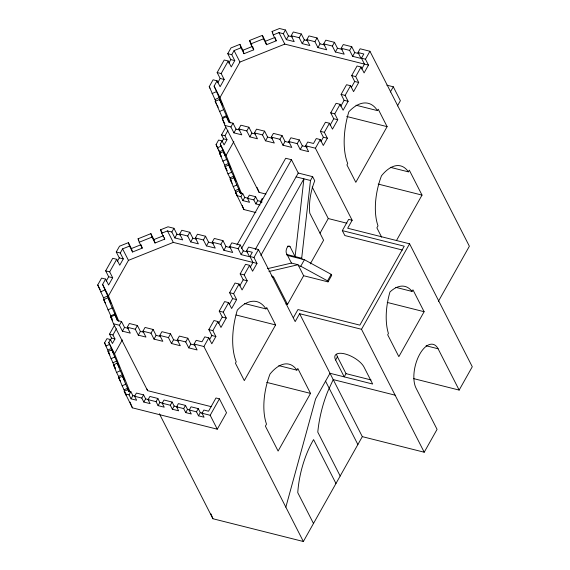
<?xml version="1.0" encoding="UTF-8"?>
<svg xmlns="http://www.w3.org/2000/svg" width="570" height="570" viewBox="0 0 570 570"><rect width="100%" height="100%" fill="white"/><g stroke="black" fill="none" stroke-linecap="round" stroke-linejoin="round"><path stroke-width="0.85" d="M302.15 259.136L301.687 258.224L310.486 180.483L312.638 176.657L298.252 173.031L291.455 159.714L285.698 158.261L236.985 244.901M285.841 507.157L315.588 398.907L329.994 373.279L372.659 384.016L364.066 367.173A16.801 7.146 29.3 0 0 344.907 353.906A16.801 7.146 29.3 0 0 335.623 360.012L344.216 376.863L346.026 373.642L337.433 356.791A16.801 7.146 29.3 0 1 336.642 354.412M104.189 299.35L97.727 284.957L101.588 278.096L105.6 279.101L108.606 285.007L112.682 277.761L109.668 271.854L105.664 270.85L112.718 258.296L116.729 259.3L119.743 265.207L123.284 258.901L120.277 252.994L116.266 251.983L119.515 246.204L128.392 242.649L131.406 248.556L132.532 252.004L142.222 248.128L141.324 245.364M215.681 101.054L209.226 86.661L213.08 79.793L217.092 80.805L220.106 86.711L224.181 79.458L221.167 73.558L217.156 72.547L224.217 59.993L228.228 61.004L231.235 66.911L234.783 60.598L231.776 54.692L227.765 53.687L231.014 47.901L239.892 44.353L242.906 50.253L244.031 53.701L253.721 49.825L252.595 46.377L242.906 50.253M112.133 318.915L103.697 299.649L108.015 297.718L111.022 303.618L102.607 284.416L105.6 279.101M109.668 271.854L116.729 259.3M120.277 252.994L122.593 248.869L129.525 246.097L132.532 252.004M222.998 119.059L215.189 101.353L219.507 99.415L222.521 105.322L214.106 86.113L217.092 80.805M221.167 73.558L228.228 61.004M231.776 54.692L234.092 50.573L241.017 47.802L244.031 53.701M106.227 281.103L108.671 276.749L105.664 270.85M117.306 261.395L119.28 257.889L116.266 251.983M217.726 82.8L220.17 78.453L217.156 72.547M228.805 63.092L230.772 59.586L227.765 53.687M118.781 321.288L108.471 295.901L128.45 260.355L173.309 242.407L253.044 262.478M230.28 122.985L219.963 97.598L239.949 62.059L284.808 44.111L368.476 65.108L364.088 72.917L361.074 67.018L357.062 66.006L351.683 75.582L354.697 81.481L358.701 82.493L353.564 91.635L350.55 85.735L346.539 84.723L341.109 94.385L344.116 100.291L348.128 101.303L343.119 110.21L340.112 104.303L336.101 103.298L330.735 112.839L333.742 118.745L337.754 119.757L332.474 129.148L329.46 123.241L325.449 122.237L320.347 131.314L323.354 137.22L327.365 138.232L323.297 145.471L320.283 139.565L316.272 138.553L313.507 143.476L307.707 142.023L305.606 145.756L308.619 151.663L300.226 149.547L297.219 143.647L288.769 141.517L290.871 137.783L299.314 139.907L302.328 145.813L307.365 147.081M109.768 354.69L104.566 342.898L106.946 338.658L110.388 339.52L112.411 343.496L114.969 338.958L112.938 334.982L109.504 334.12L114.285 325.605M221.303 156.486L216.066 144.595L218.616 140.049L222.058 140.918L224.081 144.887L226.995 139.714L224.965 135.738L221.531 134.876L225.734 127.395M111.763 349.83L119.201 367.137L117.171 363.161L113.473 364.821L115.496 368.797L108.058 351.49L111.763 349.83L113.786 353.806L108.756 342.428L110.388 339.52M112.938 334.982L116.423 328.79M223.297 151.634L230.743 168.948L228.72 164.972L225.015 166.639L227.038 170.608L219.593 153.294L223.297 151.634L225.328 155.61L220.248 144.132L222.058 140.918M224.965 135.738L227.907 130.501M110.252 340.361L111.528 338.088L109.504 334.12M221.894 141.809L223.554 138.852L221.531 134.876M143.804 332.274L140.405 331.419L137.391 325.52L129.376 323.496L127.274 327.237L130.288 333.137L122.429 331.163L119.422 325.256L121.524 321.523L117.249 320.447L115.026 314.975L110.708 316.913L113.494 323.767L147.602 390.657L211.42 406.716M196.222 239.044L192.824 238.189L189.817 232.289L181.794 230.266L179.692 234.006L182.706 239.906L174.855 237.932L171.841 232.026L173.943 228.292L168.015 226.803L160.597 229.767L161.723 233.215L164.73 239.122L155.026 243.005L152.012 237.099L150.886 233.65L138.09 238.773L139.215 242.221L142.222 248.128M255.303 133.978L251.904 133.124L248.891 127.217L240.875 125.201L238.773 128.934L241.78 134.841L233.928 132.86L230.914 126.96L233.016 123.22L228.741 122.144L226.518 116.672L222.2 118.61L224.986 125.464L259.101 192.361L265.941 194.078M307.722 40.748L304.323 39.893L301.309 33.986L293.293 31.97L291.192 35.703L294.206 41.61L286.347 39.629L283.34 33.73L285.435 29.989L279.507 28.5L272.089 31.464L273.215 34.92L276.229 40.819L266.525 44.702L263.511 38.803L262.385 35.354L249.582 40.47L250.715 43.926L253.721 49.825M122.429 331.163L124.531 327.429L121.524 321.523M174.855 237.932L176.949 234.199L173.943 228.292M233.928 132.86L236.03 129.126L233.016 123.22M286.347 39.629L288.448 35.896L285.435 29.989M129.946 391.704L114.541 353.778L122.35 339.891M241.438 193.401L226.034 155.475L233.843 141.588M160.12 336.386L156.123 335.374L153.109 329.474L145.044 327.444L142.942 331.177L145.956 337.084L138.303 335.16L135.29 329.253L137.391 325.52M213.337 243.354L208.542 242.143L205.528 236.244L197.462 234.213L195.368 237.946L198.374 243.853L190.722 241.929L187.715 236.023L189.817 232.289M272.41 138.282L267.615 137.078L264.608 131.171L256.543 129.141L254.441 132.881L257.455 138.781L249.803 136.857L246.789 130.95L248.891 127.217M324.836 45.051L320.041 43.847L317.027 37.941L308.961 35.91L306.86 39.651L309.873 45.55L302.221 43.626L299.207 37.72L301.309 33.986M138.303 335.16L140.405 331.419M190.722 241.929L192.824 238.189M249.803 136.857L251.904 133.124M302.221 43.626L304.323 39.893M178.374 340.974L173.558 339.763L170.544 333.863L161.901 331.683L159.799 335.424L162.813 341.323L154.021 339.114L151.007 333.208L153.109 329.474M230.793 247.743L225.977 246.532L222.963 240.633L214.32 238.452L212.218 242.193L215.232 248.093L206.44 245.884L203.433 239.977L205.528 236.244M289.866 142.678L285.05 141.467L282.043 135.56L273.401 133.387L271.299 137.121L274.305 143.027L265.52 140.811L262.506 134.912L264.608 131.171M342.292 49.448L337.476 48.236L334.462 42.33L325.819 40.157L323.717 43.89L326.731 49.797L317.939 47.581L314.925 41.681L317.027 37.941M154.021 339.114L156.123 335.374M206.44 245.884L208.542 242.143M265.52 140.811L267.615 137.078M317.939 47.581L320.041 43.847M148.77 399.634L145.628 398.843L143.604 394.868L136.408 393.058L134.613 396.264L136.636 400.24L131.072 398.836L129.048 394.86L130.844 391.661L128.514 391.07L127.929 389.631L124.224 391.291L132.39 407.835L217.277 429.196L226.518 412.758L219.421 398.843L215.98 397.974L208.542 411.212L203.839 410.03L202.037 413.229L204.06 417.204L198.495 415.808L196.472 411.832L189.254 410.015L191.057 406.809L198.274 408.626L200.298 412.602L202.685 413.2M260.982 201.516L257.661 200.676L255.631 196.707L249.325 195.118L247.522 198.324L249.553 202.293L242.927 200.626L240.903 196.657L242.706 193.451L240.006 192.774L239.165 190.694L235.46 192.354L243.882 209.539L255.873 212.553M131.072 398.836L132.874 395.637L130.844 391.661M242.927 200.626L244.73 197.427L242.706 193.451M195.026 345.171L190.829 344.109L187.822 338.209L179.372 336.079L177.27 339.82L180.284 345.719L171.456 343.503L168.442 337.597L170.544 333.863M247.451 251.94L243.255 250.878L240.241 244.979L231.798 242.849L229.696 246.589L232.703 252.489L223.875 250.273L220.868 244.366L222.963 240.633M288.769 141.517L291.783 147.423L282.955 145.2L279.941 139.294L282.043 135.56M358.943 53.637L354.747 52.583L351.74 46.676L343.29 44.553L341.188 48.286L344.202 54.193L335.374 51.97L332.36 46.063L334.462 42.33M171.456 343.503L173.558 339.763M223.875 250.273L225.977 246.532M282.955 145.2L285.05 141.467M335.374 51.97L337.476 48.236M162.956 403.204L159.885 402.434L157.854 398.459L149.882 396.449L148.079 399.655L150.102 403.624L143.832 402.049L141.802 398.074L143.604 394.868M260.013 204.929L255.859 203.882L253.828 199.906L255.631 196.707M143.832 402.049L145.628 398.843M255.859 203.882L257.661 200.676M261.153 202.906L260.483 201.581L262.278 198.374M305.606 145.756L315.417 148.221L352.153 220.262L347.679 228.228L409.581 243.81L472.274 366.745L459.156 390.08L438.088 348.769A24.895 12.141 -75.9 0 0 419.705 354.255A24.895 12.141 -75.9 0 0 416.086 388.213L437.069 429.353L424.215 452.224L361.515 329.289L299.613 313.707L295.182 321.601L258.438 249.553L248.634 247.088L246.532 250.821L252.332 252.282L249.959 256.493L253.971 257.505L256.985 263.411L252.588 271.22L249.582 265.314L245.57 264.309L240.184 273.878L244.195 274.89L247.209 280.796L242.065 289.938L239.058 284.031L235.047 283.026L229.61 292.688L233.622 293.7L236.636 299.599L231.627 308.512L228.613 302.606L224.601 301.594L219.236 311.142L223.248 312.153L226.254 318.053L220.975 327.444L217.968 321.544L213.957 320.532L208.848 329.617L212.859 330.629L215.866 336.528L211.798 343.767L208.791 337.868L204.78 336.856L202.008 341.779L196.215 340.319L194.114 344.052L197.12 349.959L188.734 347.85L185.72 341.943L187.822 338.209M246.532 250.821L249.546 256.728L241.153 254.619L238.139 248.712L240.241 244.979M297.219 143.647L299.314 139.907M438.401 301.309L469.374 246.233L369.937 51.257L360.126 48.785L358.031 52.526L361.038 58.432L352.645 56.316L349.638 50.409L351.74 46.676M241.438 248.67L291.455 159.714M177.291 406.809L174.156 406.025L172.126 402.049L163.996 400.005L162.201 403.204L164.224 407.18L158.082 405.633L156.052 401.658L157.854 398.459M188.734 347.85L190.829 344.109M241.153 254.619L243.255 250.878M300.226 149.547L302.328 145.813M352.645 56.316L354.747 52.583M158.082 405.633L159.885 402.434M361.672 69.07L364.465 64.104L361.458 58.197L363.824 53.986L358.031 52.526M255.196 249.617L298.252 173.031M189.903 409.987L187.516 409.388L185.492 405.413L178.396 403.624L176.6 406.83L178.624 410.806L172.354 409.224L170.323 405.256L172.126 402.049M299.613 313.707L362.313 436.641L303.354 541.5L203.917 346.524L208.791 337.868M212.859 330.629L217.968 321.544M223.248 312.153L228.613 302.606M233.622 293.7L239.058 284.031M244.195 274.89L249.582 265.314M253.971 257.505L258.438 249.553M315.417 148.221L320.283 139.565M327.365 138.232L324.358 132.326L329.46 123.241M337.754 119.757L334.74 113.85L340.112 104.303M348.128 101.303L345.121 95.397L350.55 85.735M358.701 82.493L355.694 76.587L361.074 67.018M368.476 65.108L365.47 59.209L369.937 51.257M209.418 339.863L211.862 335.523L208.848 329.617M218.588 323.546L222.25 317.048L219.236 311.142M229.283 304.53L232.624 298.594L229.61 292.688M239.77 285.884L243.198 279.785L240.184 273.878M250.18 267.373L252.973 262.399L249.959 256.493M320.917 141.567L323.354 137.22M330.087 125.25L333.742 118.745M340.782 106.234L344.116 100.291M351.27 87.581L354.697 81.481M172.354 409.224L174.156 406.025M260.832 255.438L303.91 178.83L295.11 256.564L290.123 246.796L287.579 246.155M189.254 410.015L191.278 413.991L185.713 412.587L183.69 408.612L185.492 405.413M185.713 412.587L187.516 409.388M196.472 411.832L198.274 408.626M198.495 415.808L200.298 412.602M265.955 308.911L266.732 307.536L275.609 324.943L244.309 380.61L235.431 363.204L236.208 361.829A54.414 26.534 -75.9 0 1 237.327 310.094A52.183 25.443 -75.9 0 1 265.955 308.911L244.473 303.511M377.454 110.616L378.231 109.233L387.108 126.647L355.808 182.315L346.93 164.908L347.7 163.526A54.414 26.534 -75.9 0 1 348.826 111.798A52.183 25.443 -75.9 0 1 377.454 110.616L355.972 105.208M390.343 92.012L393.286 86.782L386.838 85.158M217.277 429.196L210.18 415.281L219.421 398.843M298.495 265.649L300.761 266.219L304.423 259.713L331.184 274.341L331.704 275.36L328.042 281.872L303.632 275.723L298.024 264.729L291.448 263.076L267.508 268.669M320.041 233.18L328.27 218.545L312.189 187.017M397.44 105.927L400.382 100.698L393.286 86.782M285.869 303.974L287.515 304.387L303.632 275.723M310.294 263.874L323.589 240.227L309.774 213.137A37.385 18.233 -75.9 0 1 314.747 180.79L312.638 176.657M293.507 317.447L297.946 309.553L359.848 325.135L404.23 246.197L342.328 230.615L348.648 219.379L352.153 220.262M328.042 281.872L327.529 280.853L331.184 274.341M296.856 370.151L297.804 368.469L310.522 393.4L278.103 451.062L265.385 426.125L266.504 424.137A47.388 23.106 -75.9 0 1 269.973 374.112A45.465 22.173 -75.9 0 1 296.856 370.151L278.815 365.612M381.651 237.177L376.884 227.829L378.003 225.834A47.388 23.106 -75.9 0 1 381.472 175.816A45.465 22.173 -75.9 0 1 408.355 171.848L409.303 170.166L422.021 195.104L396.513 240.462M335.623 360.012L337.433 356.791M361.515 329.289L409.581 243.81M412.046 291.434L412.951 289.824L424.116 311.712L398.843 356.649L387.685 334.761L388.419 333.457A47.054 22.943 -75.9 0 1 389.958 291.983A45.201 22.038 -75.9 0 1 412.046 291.434L395.751 287.33M212.04 93.594L216.358 91.656M215.054 99.501L219.372 97.563M219.35 111.599L223.668 109.661L229.532 122.578L226.518 116.672M222.364 117.498L226.682 115.56M217.369 147.808L221.067 146.148M219.393 151.784L223.098 150.117M222.785 161.139L226.482 159.479M224.808 165.115L228.513 163.448M225.015 166.639L227.95 173.857L231.648 172.197L233.679 176.173L235.923 181.695L233.892 177.726L230.195 179.386L237.49 196.329L235.46 192.354M227.95 173.857L229.974 177.833L233.679 176.173M233.144 186.654L236.849 184.993L240.861 193.85M235.175 190.629L238.873 188.969M100.548 291.897L104.866 289.959M103.555 297.796L107.873 295.866M107.858 309.895L112.176 307.957L118.033 320.874L115.026 314.975M110.865 315.801L115.183 313.863M105.849 346.047L109.547 344.387M107.873 350.023L111.578 348.363M110.993 358.722L114.698 357.062M113.024 362.698L116.722 361.038M113.473 364.821L116.565 372.445L120.27 370.778L122.293 374.754L124.502 380.183L122.472 376.207L118.767 377.867L124.673 391.391M116.565 372.445L118.596 376.414L122.293 374.754M122.023 385.869L125.721 384.209L129.326 392.053M124.046 389.837L127.751 388.177M250.715 43.926L263.511 38.803M273.215 34.92L278.951 32.625L283.34 33.73M262.385 35.354L265.392 41.254L275.103 37.371M139.215 242.221L152.012 237.099M161.723 233.215L167.452 230.921L171.841 232.026M131.406 248.556L141.096 244.68M150.886 233.65L153.9 239.557L163.604 235.674M268.954 271.527L298.024 264.729M291.192 35.703L299.207 37.72M306.86 39.651L314.925 41.681M323.717 43.89L332.36 46.063M341.188 48.286L349.638 50.409M288.448 35.896L292.374 36.886M361.458 58.197L365.47 59.209M351.683 75.582L355.694 76.587M230.772 59.586L234.783 60.598M341.109 94.385L345.121 95.397M220.17 78.453L224.181 79.458M346.717 116.48L387.108 126.647M330.735 112.839L334.74 113.85M320.347 131.314L324.358 132.326M224.986 125.464L230.914 126.96M238.773 128.934L246.789 130.95M254.441 132.881L262.506 134.912M271.299 137.121L279.941 139.294M390.308 167.309L408.355 171.848M236.03 129.126L239.956 130.117M223.554 138.852L226.995 139.714M378.195 184.074L422.021 195.104M296.101 176.864L310.486 180.483M244.73 197.427L248.043 198.26M236.785 195.617L240.903 196.657M247.522 198.324L253.828 199.906M260.483 201.581L262.171 202.008M328.27 218.545L346.916 223.24M402.441 250.038L344.843 235.545L342.328 230.615M286.625 254.434L301.687 258.224M287.038 255.339L304.423 259.713M179.692 234.006L187.715 236.023M195.368 237.946L203.433 239.977M212.218 242.193L220.868 244.366M229.696 246.589L238.139 248.712M176.949 234.199L180.091 234.99M252.973 262.399L256.985 263.411M387.222 302.428L424.116 311.712M272.054 276.885L273.7 277.298L287.515 304.387M243.198 279.785L247.209 280.796M119.28 257.889L123.284 258.901M426.089 345.748L438.088 348.769M232.624 298.594L236.636 299.599M108.671 276.749L112.682 277.761M236.08 314.996L275.609 324.943M222.25 317.048L226.254 318.053M413.734 378.644L459.156 390.08M211.862 335.523L215.866 336.528M346.026 373.642L371.02 379.934M113.494 323.767L119.422 325.256M127.274 327.237L135.29 329.253M142.942 331.177L151.007 333.208M159.799 335.424L168.442 337.597M177.27 339.82L185.72 341.943M194.114 344.052L203.917 346.524M395.117 395.174L333.215 379.591L327.657 391.711A74.378 36.266 -75.9 0 0 317.782 432.096L340.176 476.014M124.531 327.429L128.457 328.413M111.528 338.088L114.969 338.958M266.696 382.377L310.522 393.4M362.313 436.641L424.215 452.224M132.874 395.637L135.261 396.236M125.293 393.92L129.048 394.86M134.613 396.264L141.802 398.074M148.079 399.655L156.052 401.658M162.201 403.204L170.323 405.256M176.6 406.83L183.69 408.612M202.037 413.229L210.18 415.281M159.379 413.756L212.923 518.743L303.354 541.5M300.761 266.219L327.529 280.853M278.951 32.625L284.808 44.111M272.089 31.464L272.845 32.946M249.582 40.47L251.84 44.902M234.092 50.573L239.949 62.059M214.106 86.113L219.963 97.598M209.226 86.661L210.024 88.229M215.189 101.353L216.322 103.569M217.077 105.044L218.203 107.253M222.2 118.61L224.837 123.776M291.448 263.076L286.461 253.301A4.125 2.009 -75.9 0 1 287.081 247.672A4.125 2.009 -75.9 0 1 290.123 246.796M220.248 144.132L226.034 155.475M216.066 144.595L218.032 148.464M218.823 150.01L220.398 153.102M239.165 190.694L240.512 193.344M219.593 153.294L221.288 156.608M230.195 179.386L232.218 183.355M325.563 381.173L357.875 444.536M335.965 483.495L313.571 439.584A64.788 31.592 -75.9 0 0 297.761 492.651L313.486 523.481M167.452 230.921L173.309 242.407M160.597 229.767L162.101 232.717M138.09 238.773L138.838 240.248M122.593 248.869L128.45 260.355M102.607 284.416L108.471 295.901M97.727 284.957L100.135 289.681M103.697 299.649L105.578 303.34M110.708 316.913L112.589 320.596M108.756 342.428L114.541 353.778M104.566 342.898L105.749 345.213M127.929 389.631L128.941 391.618M108.058 351.49L109.746 354.804M118.767 377.867L120.462 381.18M124.224 391.291L126.248 395.267L125.307 392.944M257.127 187.509L259.101 192.361M219.507 99.415L223.668 109.661M228.72 164.972L231.648 172.197M233.892 177.726L236.849 184.993M242.214 205.421L243.882 209.539M229.974 177.833L231.256 180.989M210.957 513.891L212.923 518.743M146.946 389.039L147.602 390.657M108.015 297.718L112.176 307.957M117.171 363.161L120.27 370.778M122.472 376.207L125.721 384.209M130.046 402.078L132.39 407.835M118.596 376.414L119.536 378.744M275.331 38.062L276.229 40.819M265.392 41.254L266.525 44.702M239.892 44.353L241.017 47.802M164.281 237.74L164.73 239.122M153.9 239.557L155.026 243.005M128.392 242.649L129.525 246.097M271.448 275.759A28.521 13.908 -75.9 0 1 273.7 277.298"/></g></svg>
